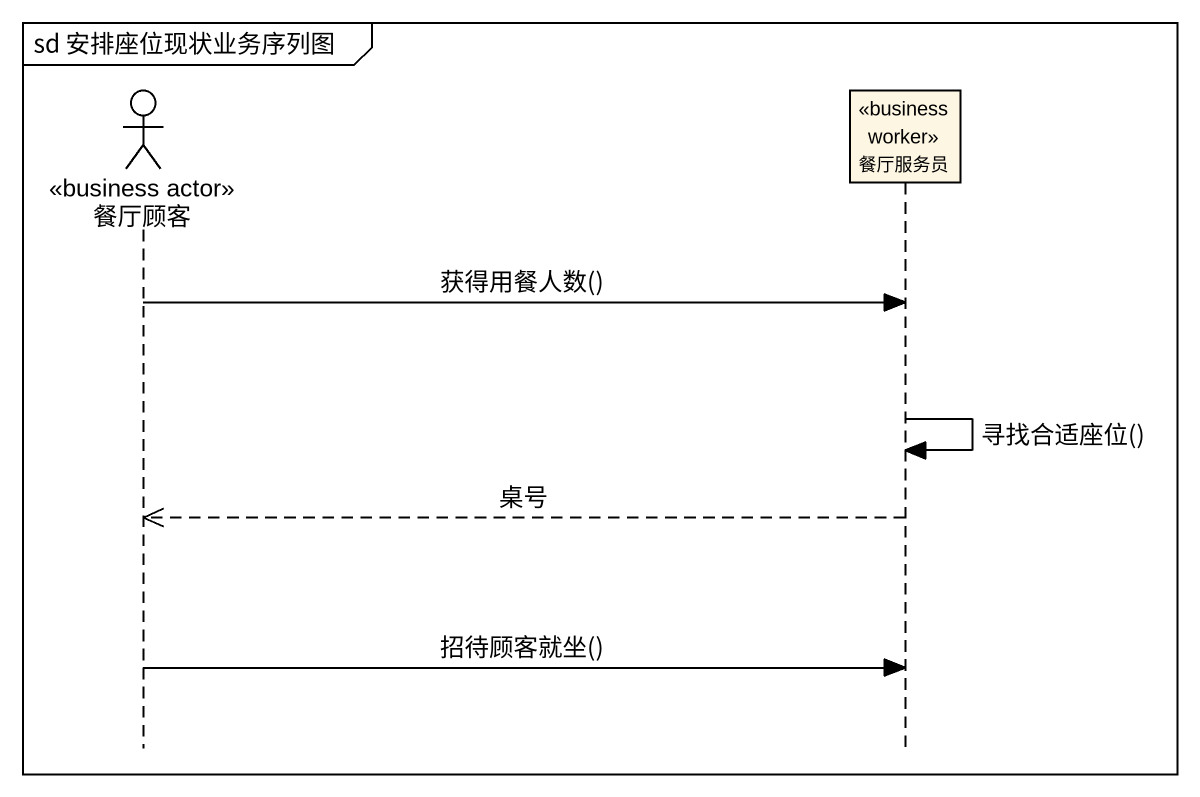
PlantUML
@startuml
mainframe sd 安排座位现状业务序列图
hide footbox
actor 餐厅顾客 <<business actor>>
participant 餐厅服务员 <<business worker>>

餐厅顾客 -> 餐厅服务员 : 获得用餐人数()
餐厅服务员 -> 餐厅服务员 : 寻找合适座位()
餐厅服务员 -->> 餐厅顾客 : 桌号
餐厅顾客 -> 餐厅服务员 : 招待顾客就坐()
@enduml
